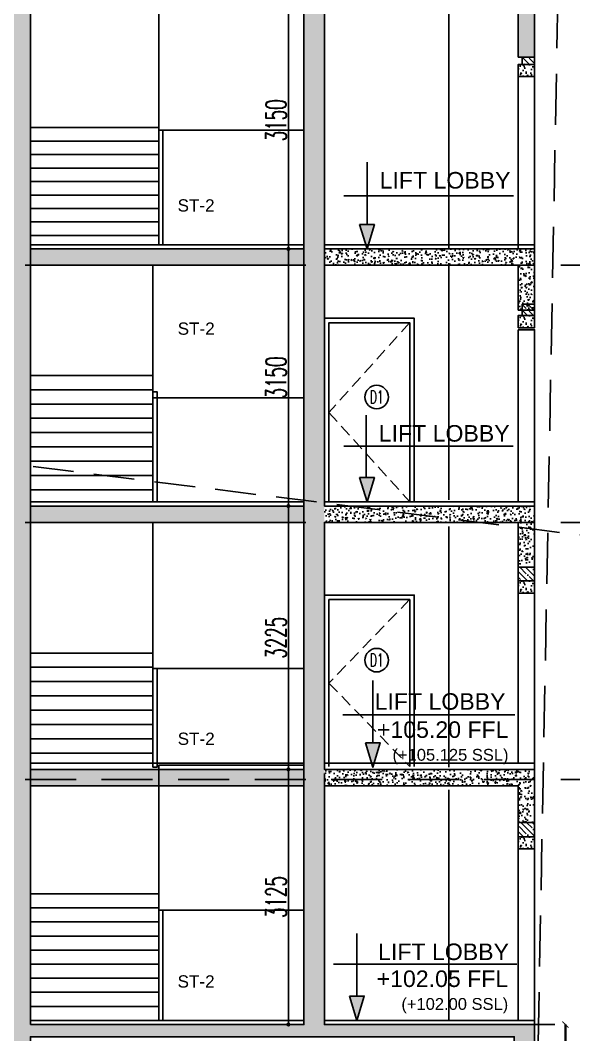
# Model space of a CAD drawing. Header units: millimetres. Extents: x -414464 to 1686, y -90036 to 108605.
# Drawn here: x -374309 to -367530, y -1060 to 11365 of the extents above; entities that cross this region are included whole.
import ezdxf
from ezdxf.enums import TextEntityAlignment as Align

# ---------------------------------------------------------------- set-up
doc = ezdxf.new("R2010")
doc.units = ezdxf.units.MM
doc.header["$LTSCALE"] = 1000
doc.header["$MEASUREMENT"] = 0
for name, pattern in [('AUDIT_D_120904163729-0', [0]), ('DASHED', [0.75, 0.5, -0.25]), ('HIDDEN', [0.375, 0.25, -0.125]), ('HIDDEN2', [0.1875, 0.125, -0.0625]), ('T8_PROFILE SECTIONS$0$HIDDEN', [0.375, 0.25, -0.125])]:
    doc.linetypes.add(name, pattern=pattern)
doc.layers.get('0').update_dxf_attribs({"linetype": 'AUDIT_D_120904163729-0'})
for name, color, linetype in [('a-door', 1, 'Continuous'), ('a-ele 1', 252, 'Continuous'), ('a-floor finish', 26, 'Continuous'), ('a-hat rcc', 252, 'Continuous'), ('a-hat wall-100', 252, 'Continuous'), ('a-pl ele', 225, 'Continuous'), ('a-rcc', 3, 'Continuous'), ('A-RSP DOOR NO', 4, 'Continuous'), ('a-wall-100', 6, 'Continuous'), ('LEVEL', 7, 'Continuous'), ('PRESTXT', 7, 'Continuous'), ('STAIRS', 1, 'Continuous')]:
    doc.layers.add(name, color=color, linetype=linetype)
doc.layers.add('T8_PROFILE SECTIONS$0$A-DIMENSION', color=2, linetype='Continuous', lineweight=35)
doc.styles.add('arial', font='sanss___.ttf')
doc.styles.add('DIM150', font='SIMPLEX.shx', dxfattribs={"width": 0.6})
doc.styles.add('T8_PROFILE SECTIONS$0$Romans 1', font='romans.shx', dxfattribs={"height": 200})
doc.dimstyles.new('dim150', dxfattribs={"dimtxt": 250, "dimasz": 50, "dimexe": 15, "dimexo": 15, "dimgap": 25, "dimtad": 1, "dimdec": 0, "dimzin": 9, "dimdsep": 32, "dimtxsty": 'DIM150', "dimblk1": 'DOT', "dimblk2": 'DOT', "dimsah": 1, "dimcen": 2.5, "dimclrd": 1, "dimclre": 8, "dimclrt": 2, "dimadec": 0, "dimazin": 0, "dimtfac": 1, "dimtdec": 0, "dimtmove": 2, "dimatfit": 3, "dimldrblk": 'DOT', "dimfxl": 1, "dimarcsym": 0})
doc.dimstyles.new('T8_PROFILE SECTIONS$0$ALPINE S', dxfattribs={"dimscale": 0, "dimtxt": 200, "dimasz": 75, "dimexe": 0, "dimexo": 0, "dimgap": 75, "dimtad": 1, "dimdec": 0, "dimzin": 0, "dimdsep": 46, "dimtxsty": 'T8_PROFILE SECTIONS$0$Romans 1', "dimblk": 'T8_PROFILE SECTIONS$0$_ArchTick', "dimcen": 0.09, "dimclrd": 256, "dimclre": 256, "dimclrt": 7, "dimadec": 0, "dimazin": 0, "dimtfac": 1, "dimtdec": 0, "dimtofl": 0, "dimtmove": 1, "dimatfit": 0, "dimldrblk": 'T8_PROFILE SECTIONS$0$_Open90', "dimfxl": 1, "dimtolj": 1, "dimtzin": 0, "dimarcsym": 0})

# ---------------------------------------------------------------- blocks, each defined once
blk = doc.blocks.new('Door-Tag')
at = {"layer": 'A-RSP DOOR NO'}
blk.add_circle((0, 0.001), 0.16, dxfattribs=at)
at = {"layer": 'A-RSP DOOR NO', "style": 'DIM150', "width": 0.6}
blk.add_attdef('DOOR-NO', text='', height=0.16, dxfattribs=at).set_placement((258.618, 64.001), align=Align.MIDDLE_CENTER)
blk = doc.blocks.new('T8_PROFILE SECTIONS$0$_ArchTick')
at = {"color": 0, "linetype": 'ByBlock', "const_width": 0.15}
blk.add_lwpolyline([(-0.5, -0.5), (0.5, 0.5)], dxfattribs=at)
blk = doc.blocks.new('*D287')
at = {"layer": 'T8_PROFILE SECTIONS$0$A-DIMENSION', "linetype": 'T8_PROFILE SECTIONS$0$HIDDEN', "lineweight": -2, "transparency": 16777216}
for p, q in [((-368009, -935), (-367631, -935)), ((-368009, -3435), (-367631, -3435))]:
    blk.add_line(p, q, dxfattribs=at)
at = {"layer": 'T8_PROFILE SECTIONS$0$A-DIMENSION', "linetype": 'T8_PROFILE SECTIONS$0$HIDDEN', "transparency": 16777216}
blk.add_line((-367631, -3435), (-367631, -935), dxfattribs=at)
at = {"layer": 'T8_PROFILE SECTIONS$0$A-DIMENSION', "linetype": 'ByBlock', "transparency": 16777216, "xscale": 75, "yscale": 75, "zscale": 75}
for p, rotation in [((-367631, -935), 90), ((-367631, -3435), 270)]:
    blk.add_blockref('T8_PROFILE SECTIONS$0$_ArchTick', p, dxfattribs=dict(at, rotation=rotation))
at = {"layer": 'T8_PROFILE SECTIONS$0$A-DIMENSION', "color": 7, "linetype": 'ByBlock', "transparency": 16777216, "insert": (-367806, -2185), "char_height": 200, "attachment_point": 5, "rotation": 90, "style": 'T8_PROFILE SECTIONS$0$Romans 1'}
blk.add_mtext('\\A1;2500', dxfattribs=at)
blk = doc.blocks.new('T8_PROFILE SECTIONS$0$_Open90')
at = {"color": 0, "linetype": 'ByBlock', "lineweight": -2}
for p, q in [((0, 0), (-1, 0)), ((-0.5, 0.5), (0, 0)), ((0, 0), (-0.5, -0.5))]:
    blk.add_line(p, q, dxfattribs=at)
blk = doc.blocks.new('T8 levels')
at = {"layer": 'LEVEL', "color": 8, "linetype": 'HIDDEN2', "ltscale": 5}
for p, q in [((0, -99202.8), (-83963.5, -99202.8)), ((0, -102352.8), (-83963.5, -102352.8)), ((0, -105502.8), (-83963.5, -105502.8))]:
    blk.add_line(p, q, dxfattribs=at)
blk = doc.blocks.new('_DOT')
at = {"color": 0, "linetype": 'ByBlock'}
blk.add_line((-0.5, 0), (-1, 0), dxfattribs=at)
at = {"color": 0, "linetype": 'ByBlock', "const_width": 0.5}
blk.add_lwpolyline([(-0.25, 0, 1), (0.25, 0, 1)], format="xyb", close=True, dxfattribs=at)
blk = doc.blocks.new('*D300')
at = {"layer": 'a-rcc', "color": 8, "linetype": 'ByBlock', "lineweight": -2, "transparency": 16777216}
for p, q in [((-370849, 2190), (-371040, 2190)), ((-370849, -935), (-371040, -935))]:
    blk.add_line(p, q, dxfattribs=at)
at = {"layer": 'a-rcc', "color": 1, "linetype": 'ByBlock', "lineweight": -2, "transparency": 16777216}
blk.add_line((-371025, -885), (-371025, 2140), dxfattribs=at)
at = {"layer": 'a-rcc', "color": 1, "linetype": 'ByBlock', "lineweight": -2, "transparency": 16777216, "xscale": 50, "yscale": 50, "zscale": 50}
for p, rotation in [((-371025, 2190), 90), ((-371025, -935), 270)]:
    blk.add_blockref('_DOT', p, dxfattribs=dict(at, rotation=rotation))
at = {"layer": 'a-rcc', "color": 2, "linetype": 'ByBlock', "transparency": 16777216, "insert": (-371175, 627), "char_height": 250, "attachment_point": 5, "rotation": 90, "style": 'DIM150'}
blk.add_mtext('3125', dxfattribs=at)
blk = doc.blocks.new('*D301')
at = {"layer": 'a-rcc', "color": 8, "linetype": 'ByBlock', "lineweight": -2, "transparency": 16777216}
for p, q in [((-370849, 5415), (-371040, 5415)), ((-370849, 2190), (-371040, 2190))]:
    blk.add_line(p, q, dxfattribs=at)
at = {"layer": 'a-rcc', "color": 1, "linetype": 'ByBlock', "lineweight": -2, "transparency": 16777216}
blk.add_line((-371025, 2240), (-371025, 5365), dxfattribs=at)
at = {"layer": 'a-rcc', "color": 1, "linetype": 'ByBlock', "lineweight": -2, "transparency": 16777216, "xscale": 50, "yscale": 50, "zscale": 50}
for p, rotation in [((-371025, 5415), 90), ((-371025, 2190), 270)]:
    blk.add_blockref('_DOT', p, dxfattribs=dict(at, rotation=rotation))
at = {"layer": 'a-rcc', "color": 2, "linetype": 'ByBlock', "transparency": 16777216, "insert": (-371175, 3802), "char_height": 250, "attachment_point": 5, "rotation": 90, "style": 'DIM150'}
blk.add_mtext('3225', dxfattribs=at)
blk = doc.blocks.new('*D302')
at = {"layer": 'a-rcc', "color": 8, "linetype": 'ByBlock', "lineweight": -2, "transparency": 16777216}
for p, q in [((-370849, 8565), (-371040, 8565)), ((-370849, 5415), (-371040, 5415))]:
    blk.add_line(p, q, dxfattribs=at)
at = {"layer": 'a-rcc', "color": 1, "linetype": 'ByBlock', "lineweight": -2, "transparency": 16777216}
blk.add_line((-371025, 5465), (-371025, 8515), dxfattribs=at)
at = {"layer": 'a-rcc', "color": 1, "linetype": 'ByBlock', "lineweight": -2, "transparency": 16777216, "xscale": 50, "yscale": 50, "zscale": 50}
for p, rotation in [((-371025, 8565), 90), ((-371025, 5415), 270)]:
    blk.add_blockref('_DOT', p, dxfattribs=dict(at, rotation=rotation))
at = {"layer": 'a-rcc', "color": 2, "linetype": 'ByBlock', "transparency": 16777216, "insert": (-371175, 6990), "char_height": 250, "attachment_point": 5, "rotation": 90, "style": 'DIM150'}
blk.add_mtext('3150', dxfattribs=at)
blk = doc.blocks.new('*D303')
at = {"layer": 'a-rcc', "color": 8, "linetype": 'ByBlock', "lineweight": -2, "transparency": 16777216}
for p, q in [((-370849, 11715), (-371040, 11715)), ((-370849, 8565), (-371040, 8565))]:
    blk.add_line(p, q, dxfattribs=at)
at = {"layer": 'a-rcc', "color": 1, "linetype": 'ByBlock', "lineweight": -2, "transparency": 16777216}
blk.add_line((-371025, 8615), (-371025, 11665), dxfattribs=at)
at = {"layer": 'a-rcc', "color": 1, "linetype": 'ByBlock', "lineweight": -2, "transparency": 16777216, "xscale": 50, "yscale": 50, "zscale": 50}
for p, rotation in [((-371025, 11715), 90), ((-371025, 8565), 270)]:
    blk.add_blockref('_DOT', p, dxfattribs=dict(at, rotation=rotation))
at = {"layer": 'a-rcc', "color": 2, "linetype": 'ByBlock', "transparency": 16777216, "insert": (-371175, 10140), "char_height": 250, "attachment_point": 5, "rotation": 90, "style": 'DIM150'}
blk.add_mtext('3150', dxfattribs=at)

msp = doc.modelspace()

# ---------------------------------------------------------------- hatches: boundary and pattern name
at = {"layer": 'a-hat rcc'}
h = msp.add_hatch(dxfattribs=at)
h.set_pattern_fill('AR-CONC', color=256, scale=20, style=0)
h.set_pattern_definition([(50, (-262017.51, 0), (143.45204, -12.55043), [15, -165]), (355, (-262017.51, 0), (-27.75027, 150.43843), [12, -132]), (100.45144, (-262005.56, -1.05), (115.70177, 137.888), [12.74804, -140.22842]), (46.1842, (-262017.51, 40), (213.44827, -33.10386), [22.5, -247.5]), (96.63564, (-261999.73, 37.24), (186.9324, 194.82372), [19.12207, -210.34275]), (351.18416, (-262017.51, 40), (186.9324, 194.82372), [18, -198]), (21, (-261997.51, 30), (119.38141, -80.52378), [15, -165]), (326, (-261997.51, 30), (48.66307, 145.03001), [12, -132]), (71.45144, (-261987.56, 23.29), (168.04448, 64.50623), [12.74804, -140.22842]), (37.5, (-262017.513, 0), (2.431971, 66.57877), [0, -130.4, 0, -134, 0, -132.5]), (7.5, (-262017.51, 0), (52.613907, 78.882342), [0, -76.4, 0, -127.4, 0, -50.5]), (327.5, (-262062.113, 0), (106.764487, -4.510974), [0, -50, 0, -156, 0, -207]), (317.5, (-262082.11, 0), (116.637234, 20.020996), [0, -65, 0, -103.6, 0, -147])])
h.paths.add_polyline_path([(-374433.8, 5290), (-374433.7, 5290), (-374433.7, 2190), (-387022.3, 2190), (-387022.3, 1990), (-382282.1, 1990), (-382282.1, 1540), (-382052.1, 1540), (-382052.1, 1990), (-377872.4, 1990), (-377872.4, 1540), (-377642.4, 1540), (-377642.4, 1990), (-374433.7, 1990), (-374433.7, -1085), (-382588.4, -1085), (-382818.4, -1085), (-386622.4, -1085), (-386622.4, -1235), (-382818.4, -1235), (-382588.4, -1235), (-374183.7, -1235), (-374183.7, -1085), (-368258.4, -1085), (-368258.4, -3085), (-368008.4, -3085), (-368009.3, -935), (-370582.9, -935), (-370582.9, 2140), (-370582.9, 8315), (-370582.9, 8365), (-370582.9, 11515), (-368208.4, 11515), (-368208.4, 10915), (-368009.3, 10915), (-368009.3, 11715), (-370833.7, 11715), (-370833.7, 11615), (-370833.7, 8515), (-370833.7, 8315), (-370833.7, 5365), (-370833.7, 5165), (-370833.7, 2215), (-370833.7, 2140), (-370833.7, 1940), (-370833.7, -935), (-374183.7, -935), (-374183.7, 2065), (-374183.9, 5515), (-374183.9, 11515), (-374433.7, 11515), (-374433.7, 11315)])
h.paths.add_polyline_path([(-387022.4, 2140), (-387222.4, 2140), (-387222.4, -1085), (-387022.4, -1085), (-387022.4, -1085)])
h = msp.add_hatch(dxfattribs=at)
h.set_pattern_fill('AR-CONC', color=256, scale=20, style=0)
h.set_pattern_definition([(50, (-445636.89, -161181.87), (143.45204, -12.55043), [15, -165]), (355, (-445636.89, -161181.87), (-27.75027, 150.43843), [12, -132]), (100.451444, (-445624.94, -161182.91), (115.70177, 137.888), [12.74804, -140.22842]), (46.1842, (-445636.9, -161141.87), (213.44827, -33.10386), [22.5, -247.5]), (96.63564, (-445619.1, -161144.63), (186.9324, 194.82372), [19.12207, -210.34275]), (351.18416, (-445636.9, -161141.87), (186.9324, 194.82372), [18, -198]), (21, (-445616.89, -161151.87), (119.38141, -80.52378), [15, -165]), (326, (-445616.89, -161151.87), (48.66307, 145.03001), [12, -132]), (71.451445, (-445606.94, -161158.58), (168.04448, 64.50623), [12.74804, -140.22842]), (37.5, (-445636.893, -161181.87), (2.431971, 66.578771), [0, -130.4, 0, -134, 0, -132.5]), (7.5, (-445636.89, -161181.87), (52.613907, 78.882342), [0, -76.4, 0, -127.4, 0, -50.5]), (327.5, (-445681.49, -161181.87), (106.764487, -4.510974), [0, -50, 0, -156, 0, -207]), (317.5, (-445701.49, -161181.87), (116.637234, 20.020996), [0, -65, 0, -103.6, 0, -147])])
h.paths.add_polyline_path([(-368208.4, 10675), (-368208.4, 10825), (-368009.3, 10825), (-368009.3, 10675)])
h = msp.add_hatch(dxfattribs=at)
h.set_pattern_fill('AR-CONC', color=256, scale=20, style=0)
h.set_pattern_definition([(50, (4859892.57, -1784632.47), (143.4520365, -12.550427), [15, -165]), (355, (4859892.57, -1784632.47), (-27.7502667, 150.4384267), [12, -132]), (100.4514445, (4859904.52, -1784633.52), (115.7017693, 137.8879982), [12.7480384, -140.2284224]), (46.1842, (4859892.57, -1784592.47), (213.448266, -33.103856), [22.5, -247.5]), (96.6356355, (4859910.36, -1784595.23), (186.932389, 194.82372), [19.122068, -210.342752]), (351.184164, (4859892.57, -1784592.47), (186.932389, 194.82372), [18, -198]), (21, (4859912.57, -1784602.47), (119.3814104, -80.5237781), [15, -165]), (326, (4859912.57, -1784602.47), (48.6630664, 145.030009), [12, -132]), (71.4514447, (4859922.52, -1784609.18), (168.0444753, 64.5062306), [12.748038, -140.2284224]), (37.5, (4859892.57, -1784632.475), (2.43197106, 66.57877077), [0, -130.4, 0, -134, 0, -132.5]), (7.5, (4859892.57, -1784632.475), (52.6139075, 78.8823424), [0, -76.4, 0, -127.4, 0, -50.5]), (327.5, (4859847.97, -1784632.475), (106.76448723, -4.51097435), [0, -50, 0, -156, 0, -207]), (317.5, (4859827.97, -1784632.47), (116.6372339, 20.0209965), [0, -65, 0, -103.6, 0, -147])])
edge = h.paths.add_edge_path()
edge.add_line((-370833.7, 8583.4), (-370833.7, 8365))
edge.add_line((-370833.7, 8365), (-374183.9, 8365))
edge.add_line((-374183.9, 8365), (-374183.9, 8565))
edge.add_line((-374183.9, 8565), (-370931.4, 8565))
h = msp.add_hatch(dxfattribs=at)
h.set_pattern_fill('AR-CONC', color=256, scale=20, style=0)
h.set_pattern_definition([(50, (4860038.31, -1774750.87), (143.4520365, -12.550427), [15, -165]), (355, (4860038.31, -1774750.87), (-27.7502667, 150.4384267), [12, -132]), (100.4514445, (4860050.27, -1774751.91), (115.7017693, 137.8879982), [12.7480384, -140.2284224]), (46.1842, (4860038.31, -1774710.87), (213.448266, -33.103856), [22.5, -247.5]), (96.6356355, (4860056.1, -1774713.63), (186.932389, 194.82372), [19.122068, -210.342752]), (351.184164, (4860038.31, -1774710.87), (186.932389, 194.82372), [18, -198]), (21, (4860058.31, -1774720.87), (119.3814104, -80.5237781), [15, -165]), (326, (4860058.31, -1774720.87), (48.6630664, 145.030009), [12, -132]), (71.4514447, (4860068.26, -1774727.58), (168.0444753, 64.5062306), [12.748038, -140.2284224]), (37.5, (4860038.314, -1774750.867), (2.43197106, 66.57877077), [0, -130.4, 0, -134, 0, -132.5]), (7.5, (4860038.314, -1774750.87), (52.6139075, 78.8823424), [0, -76.4, 0, -127.4, 0, -50.5]), (327.5, (4859993.714, -1774750.87), (106.76448723, -4.51097435), [0, -50, 0, -156, 0, -207]), (317.5, (4859973.71, -1774750.87), (116.6372339, 20.0209965), [0, -65, 0, -103.6, 0, -147])])
edge = h.paths.add_edge_path()
edge.add_line((-368208.4, 8365), (-370582.9, 8365))
edge.add_line((-370582.9, 8365), (-370582.9, 8565))
edge.add_line((-370582.9, 8565), (-368208.4, 8565))
edge.add_line((-368208.4, 8565), (-368009.3, 8565))
edge.add_line((-368009.3, 8565), (-368009.3, 7815))
edge.add_line((-368009.3, 7815), (-368208.4, 7815))
edge.add_line((-368208.4, 7815), (-368208.4, 8565))
h = msp.add_hatch(dxfattribs=at)
h.set_pattern_fill('AR-CONC', color=256, scale=20, style=0)
h.set_pattern_definition([(50, (-445636.89, -164256.87), (143.45204, -12.55043), [15, -165]), (355, (-445636.89, -164256.87), (-27.75027, 150.43843), [12, -132]), (100.451444, (-445624.94, -164257.91), (115.70177, 137.888), [12.74804, -140.22842]), (46.1842, (-445636.9, -164216.87), (213.44827, -33.10386), [22.5, -247.5]), (96.63564, (-445619.1, -164219.63), (186.9324, 194.82372), [19.12207, -210.34275]), (351.18416, (-445636.9, -164216.87), (186.9324, 194.82372), [18, -198]), (21, (-445616.89, -164226.87), (119.38141, -80.52378), [15, -165]), (326, (-445616.89, -164226.87), (48.66307, 145.03001), [12, -132]), (71.451445, (-445606.94, -164233.58), (168.04448, 64.50623), [12.74804, -140.22842]), (37.5, (-445636.893, -164256.87), (2.431971, 66.578771), [0, -130.4, 0, -134, 0, -132.5]), (7.5, (-445636.89, -164256.87), (52.613907, 78.882342), [0, -76.4, 0, -127.4, 0, -50.5]), (327.5, (-445681.49, -164256.87), (106.764487, -4.510974), [0, -50, 0, -156, 0, -207]), (317.5, (-445701.49, -164256.87), (116.637234, 20.020996), [0, -65, 0, -103.6, 0, -147])])
h.paths.add_polyline_path([(-368208.4, 7600), (-368208.4, 7750), (-368009.3, 7750), (-368009.3, 7600)])
h = msp.add_hatch(dxfattribs=at)
h.set_pattern_fill('AR-CONC', color=256, scale=20, style=0)
h.set_pattern_definition([(50, (4859880.86, -1787800.87), (143.4520365, -12.550427), [15, -165]), (355, (4859880.86, -1787800.87), (-27.7502667, 150.4384267), [12, -132]), (100.4514445, (4859892.82, -1787801.91), (115.7017693, 137.8879982), [12.7480384, -140.2284224]), (46.1842, (4859880.86, -1787760.87), (213.448266, -33.103856), [22.5, -247.5]), (96.6356355, (4859898.65, -1787763.63), (186.932389, 194.82372), [19.122068, -210.342752]), (351.184164, (4859880.86, -1787760.87), (186.932389, 194.82372), [18, -198]), (21, (4859900.86, -1787770.87), (119.3814104, -80.5237781), [15, -165]), (326, (4859900.86, -1787770.87), (48.6630664, 145.030009), [12, -132]), (71.4514447, (4859910.81, -1787777.58), (168.0444753, 64.5062306), [12.748038, -140.2284224]), (37.5, (4859880.86, -1787800.87), (2.43197106, 66.57877077), [0, -130.4, 0, -134, 0, -132.5]), (7.5, (4859880.86, -1787800.87), (52.6139075, 78.8823424), [0, -76.4, 0, -127.4, 0, -50.5]), (327.5, (4859836.26, -1787800.87), (106.76448723, -4.51097435), [0, -50, 0, -156, 0, -207]), (317.5, (4859816.26, -1787800.87), (116.6372339, 20.0209965), [0, -65, 0, -103.6, 0, -147])])
h.paths.add_polyline_path([(-374183.9, 5215), (-374183.9, 5415), (-370833.7, 5415), (-370833.7, 5215)])
h = msp.add_hatch(dxfattribs=at)
h.set_pattern_fill('AR-CONC', color=256, scale=20, style=0)
h.set_pattern_definition([(50, (4860038.31, -1774950.87), (143.4520365, -12.550427), [15, -165]), (355, (4860038.31, -1774950.87), (-27.7502667, 150.4384267), [12, -132]), (100.4514445, (4860050.27, -1774951.91), (115.7017693, 137.8879982), [12.7480384, -140.2284224]), (46.1842, (4860038.31, -1774910.87), (213.448266, -33.103856), [22.5, -247.5]), (96.6356355, (4860056.1, -1774913.63), (186.932389, 194.82372), [19.122068, -210.342752]), (351.184164, (4860038.31, -1774910.87), (186.932389, 194.82372), [18, -198]), (21, (4860058.31, -1774920.87), (119.3814104, -80.5237781), [15, -165]), (326, (4860058.31, -1774920.87), (48.6630664, 145.030009), [12, -132]), (71.4514447, (4860068.26, -1774927.58), (168.0444753, 64.5062306), [12.748038, -140.2284224]), (37.5, (4860038.314, -1774950.867), (2.43197106, 66.57877077), [0, -130.4, 0, -134, 0, -132.5]), (7.5, (4860038.314, -1774950.87), (52.6139075, 78.8823424), [0, -76.4, 0, -127.4, 0, -50.5]), (327.5, (4859993.714, -1774950.87), (106.76448723, -4.51097435), [0, -50, 0, -156, 0, -207]), (317.5, (4859973.71, -1774950.87), (116.6372339, 20.0209965), [0, -65, 0, -103.6, 0, -147])])
edge = h.paths.add_edge_path()
edge.add_line((-368208.4, 5215), (-370582.9, 5215))
edge.add_line((-370582.9, 5215), (-370582.9, 5415))
edge.add_line((-370582.9, 5415), (-368208.4, 5415))
edge.add_line((-368208.4, 5415), (-368009.3, 5415))
edge.add_line((-368009.3, 5415), (-368009.3, 4690))
edge.add_line((-368009.3, 4690), (-368208.4, 4690))
edge.add_line((-368208.4, 4690), (-368208.4, 5365))
h = msp.add_hatch(dxfattribs=at)
h.set_pattern_fill('AR-CONC', color=256, scale=20, style=0)
h.set_pattern_definition([(50, (-445636.89, -167506.87), (143.45204, -12.55043), [15, -165]), (355, (-445636.9, -167506.87), (-27.75027, 150.43843), [12, -132]), (100.451444, (-445624.94, -167507.91), (115.70177, 137.888), [12.74804, -140.22842]), (46.1842, (-445636.9, -167466.87), (213.44827, -33.10386), [22.5, -247.5]), (96.63564, (-445619.1, -167469.63), (186.9324, 194.82372), [19.12207, -210.34275]), (351.18416, (-445636.9, -167466.87), (186.9324, 194.82372), [18, -198]), (21, (-445616.89, -167476.87), (119.38141, -80.52378), [15, -165]), (326, (-445616.9, -167476.87), (48.66307, 145.03001), [12, -132]), (71.451445, (-445606.94, -167483.58), (168.04448, 64.50623), [12.74804, -140.22842]), (37.5, (-445636.893, -167506.87), (2.431971, 66.578771), [0, -130.4, 0, -134, 0, -132.5]), (7.5, (-445636.89, -167506.87), (52.613907, 78.882342), [0, -76.4, 0, -127.4, 0, -50.5]), (327.5, (-445681.49, -167506.87), (106.764487, -4.510974), [0, -50, 0, -156, 0, -207]), (317.5, (-445701.49, -167506.87), (116.637234, 20.020996), [0, -65, 0, -103.6, 0, -147])])
h.paths.add_polyline_path([(-368208.4, 4350), (-368208.4, 4500), (-368009.3, 4500), (-368009.3, 4350)])
h = msp.add_hatch(dxfattribs=at)
h.set_pattern_fill('AR-CONC', color=256, scale=20, style=0)
h.set_pattern_definition([(50, (4859880.86, -1790950.87), (143.4520365, -12.550427), [15, -165]), (355, (4859880.86, -1790950.87), (-27.7502667, 150.4384267), [12, -132]), (100.4514445, (4859892.82, -1790951.91), (115.7017693, 137.8879982), [12.7480384, -140.2284224]), (46.1842, (4859880.86, -1790910.87), (213.448266, -33.103856), [22.5, -247.5]), (96.6356355, (4859898.65, -1790913.63), (186.932389, 194.82372), [19.122068, -210.342752]), (351.184164, (4859880.86, -1790910.87), (186.932389, 194.82372), [18, -198]), (21, (4859900.86, -1790920.87), (119.3814104, -80.5237781), [15, -165]), (326, (4859900.86, -1790920.87), (48.6630664, 145.030009), [12, -132]), (71.4514447, (4859910.81, -1790927.58), (168.0444753, 64.5062306), [12.748038, -140.2284224]), (37.5, (4859880.86, -1790950.87), (2.43197106, 66.57877077), [0, -130.4, 0, -134, 0, -132.5]), (7.5, (4859880.86, -1790950.87), (52.6139075, 78.8823424), [0, -76.4, 0, -127.4, 0, -50.5]), (327.5, (4859836.26, -1790950.87), (106.76448723, -4.51097435), [0, -50, 0, -156, 0, -207]), (317.5, (4859816.26, -1790950.87), (116.6372339, 20.0209965), [0, -65, 0, -103.6, 0, -147])])
h.paths.add_polyline_path([(-374183.7, 1990), (-374183.7, 2190), (-370833.7, 2190), (-370833.7, 1990)])
h = msp.add_hatch(dxfattribs=at)
h.set_pattern_fill('AR-CONC', color=256, scale=20, style=0)
h.set_pattern_definition([(50, (4860038.31, -1775225.87), (143.4520365, -12.550427), [15, -165]), (355, (4860038.31, -1775225.87), (-27.7502667, 150.4384267), [12, -132]), (100.4514445, (4860050.27, -1775226.91), (115.7017693, 137.8879982), [12.7480384, -140.2284224]), (46.1842, (4860038.31, -1775185.87), (213.448266, -33.103856), [22.5, -247.5]), (96.6356355, (4860056.1, -1775188.63), (186.932389, 194.82372), [19.122068, -210.342752]), (351.184164, (4860038.31, -1775185.87), (186.932389, 194.82372), [18, -198]), (21, (4860058.31, -1775195.87), (119.3814104, -80.5237781), [15, -165]), (326, (4860058.31, -1775195.87), (48.6630664, 145.030009), [12, -132]), (71.4514447, (4860068.26, -1775202.58), (168.0444753, 64.5062306), [12.748038, -140.2284224]), (37.5, (4860038.314, -1775225.87), (2.43197106, 66.57877077), [0, -130.4, 0, -134, 0, -132.5]), (7.5, (4860038.314, -1775225.87), (52.6139075, 78.8823424), [0, -76.4, 0, -127.4, 0, -50.5]), (327.5, (4859993.714, -1775225.87), (106.76448723, -4.51097435), [0, -50, 0, -156, 0, -207]), (317.5, (4859973.71, -1775225.87), (116.6372339, 20.0209965), [0, -65, 0, -103.6, 0, -147])])
h.paths.add_polyline_path([(-368208.4, 2190), (-368009.3, 2165), (-368009.3, 1540), (-368208.4, 1540), (-368208.4, 1990), (-370582.9, 1990), (-370582.9, 2190)])
h = msp.add_hatch(dxfattribs=at)
h.set_pattern_fill('AR-CONC', color=256, scale=20, style=0)
h.set_pattern_definition([(50, (-445636.89, -170641.94), (143.45204, -12.55043), [15, -165]), (355, (-445636.89, -170641.94), (-27.75027, 150.43843), [12, -132]), (100.451444, (-445624.94, -170642.99), (115.70177, 137.888), [12.74804, -140.22842]), (46.1842, (-445636.9, -170601.94), (213.44827, -33.10386), [22.5, -247.5]), (96.63564, (-445619.1, -170604.7), (186.9324, 194.82372), [19.12207, -210.34275]), (351.18416, (-445636.9, -170601.94), (186.9324, 194.82372), [18, -198]), (21, (-445616.89, -170611.94), (119.38141, -80.52378), [15, -165]), (326, (-445616.89, -170611.94), (48.66307, 145.03001), [12, -132]), (71.451445, (-445606.94, -170618.65), (168.04448, 64.50623), [12.74804, -140.22842]), (37.5, (-445636.893, -170641.94), (2.431971, 66.578771), [0, -130.4, 0, -134, 0, -132.5]), (7.5, (-445636.89, -170641.94), (52.613907, 78.882342), [0, -76.4, 0, -127.4, 0, -50.5]), (327.5, (-445681.49, -170641.94), (106.764487, -4.510974), [0, -50, 0, -156, 0, -207]), (317.5, (-445701.49, -170641.94), (116.637234, 20.020996), [0, -65, 0, -103.6, 0, -147])])
h.paths.add_polyline_path([(-368208.4, 1214.9), (-368208.4, 1364.9), (-368009.3, 1364.9), (-368009.3, 1214.9)])
at = {"layer": 'a-hat wall-100'}
h = msp.add_hatch(dxfattribs=at)
h.set_pattern_fill('ANSI35', color=256, scale=400, angle=90, style=0)
h.set_pattern_definition([(135, (4859989.16, -1778290.87), (-70.7106781, -70.7106781), []), (135, (4859989.16, -1778220.16), (-70.7106781, -70.7106781), [125, -25, 0, -25])])
h.paths.add_polyline_path([(-368009.3, 10825), (-368159.3, 10825), (-368159.3, 10915), (-368009.3, 10915)])
h = msp.add_hatch(dxfattribs=at)
h.set_pattern_fill('ANSI35', color=256, scale=400, angle=90, style=0)
h.set_pattern_definition([(135, (4859989.16, -1781390.87), (-70.7106781, -70.7106781), []), (135, (4859989.16, -1781320.16), (-70.7106781, -70.7106781), [125, -25, 0, -25])])
h.paths.add_polyline_path([(-368009.3, 7750), (-368159.3, 7750), (-368159.3, 7890), (-368009.3, 7890)])
h = msp.add_hatch(dxfattribs=at)
h.set_pattern_fill('ANSI35', color=256, scale=400, angle=90, style=0)
h.set_pattern_definition([(135, (4859989.16, -1784640.87), (-70.7106781, -70.7106781), []), (135, (4859989.16, -1784570.16), (-70.7106781, -70.7106781), [125, -25, 0, -25])])
h.paths.add_polyline_path([(-368009.3, 4500), (-368208.4, 4500), (-368208.4, 4665), (-368009.3, 4665)])
h = msp.add_hatch(dxfattribs=at)
h.set_pattern_fill('ANSI35', color=256, scale=400, angle=90, style=0)
h.set_pattern_definition([(135, (4859989.16, -1787825.94), (-70.7106781, -70.7106781), []), (135, (4859989.16, -1787755.23), (-70.7106781, -70.7106781), [125, -25, 0, -25])])
h.paths.add_polyline_path([(-368009.3, 1364.9), (-368208.4, 1364.9), (-368208.4, 1540), (-368009.3, 1540)])
at = {"layer": 'LEVEL'}
for points in [[(-369970, 8863.4), (-370152.2, 8863.4), (-370061.1, 8565)], [(-369970, 5763.4), (-370152.2, 5763.4), (-370061.1, 5465)], [(-369898.7, 2513.4), (-370080.8, 2513.4), (-369989.8, 2215)], [(-370096, -586.6), (-370278.1, -586.6), (-370187, -885)]]:
    msp.add_hatch(color=2, dxfattribs=at).paths.add_polyline_path(points)

# ---------------------------------------------------------------- linework, layer by layer
at = {"color": 1, "linetype": 'DASHED'}
msp.add_lwpolyline([(-401816.3, 9515), (-384233.3, 6365), (-377873.2, 6365), (-355085.2, 3515), (-348785.5, 3515), (-325772.7, 365), (-322423.6, 365)], dxfattribs=at)
at = {"layer": 'a-door', "color": 8, "ltscale": 3}
for points, elevation in [([(-368208.4, 10675), (-368009.3, 10675), (-368009.3, 8565), (-368208.4, 8565)], -0.6), ([(-368208.4, 7575), (-368009.3, 7575), (-368009.3, 5465), (-368208.4, 5465)], -3.3), ([(-368208.4, 4350), (-368009.3, 4350), (-368009.3, 2265), (-368208.4, 2265)], -15.9), ([(-368208.4, 1214.9), (-368009.3, 1214.9), (-368009.3, -885), (-368208.4, -885)], -0.6)]:
    msp.add_lwpolyline(points, close=True, dxfattribs=dict(at, elevation=elevation))
at = {"layer": 'a-ele 1', "color": 8, "linetype": 'HIDDEN', "ltscale": 0.6}
for points, elevation in [([(-369540.2, 7660), (-370527.9, 6562.5), (-369537.5, 5465)], -3.3), ([(-369540.2, 4270), (-370527.9, 3247.5), (-369537.5, 2225)], -18.1)]:
    msp.add_lwpolyline(points, dxfattribs=dict(at, elevation=elevation))
at = {"layer": 'a-floor finish', "ltscale": 3}
for points, elevation in [([(-374183.7, 8565), (-374183.7, 8615), (-370833.7, 8615), (-370833.7, 8565)], -1.2), ([(-374183.7, 8565), (-374183.7, 8615), (-370833.7, 8615), (-370833.7, 8565)], -1.2), ([(-368009.3, 8565), (-368009.3, 8615), (-370582.9, 8615), (-370582.9, 8565)], -1.4), ([(-370833.7, 5415), (-370833.7, 5465), (-374183.7, 5465), (-374183.7, 5415)], 1.2), ([(-370582.9, 5415), (-370582.9, 5465), (-368009.3, 5465), (-368009.3, 5415)], -3.3), ([(-374183.7, 2265), (-374183.7, 2190), (-370833.7, 2190), (-370833.7, 2265)], -0.5), ([(-368009.3, 2190), (-368009.3, 2265), (-370582.9, 2265), (-370582.9, 2190)], -15.9), ([(-374183.7, -935), (-374183.7, -885), (-370833.7, -885), (-370833.7, -935)], -0.8), ([(-368009.3, -935), (-368009.3, -885), (-370582.9, -885), (-370582.9, -935)], -1.4)]:
    msp.add_lwpolyline(points, close=True, dxfattribs=dict(at, elevation=elevation))
at = {"layer": 'a-pl ele'}
for points, elevation in [([(-370833.7, 10020), (-372612.5, 10020), (-372612.5, 11565), (-370833.7, 11565)], -1.3), ([(-370833.7, 6739.9), (-372683.7, 6739.9), (-372683.7, 8365), (-370833.7, 8365)], 1.2), ([(-370833.7, 3425.2), (-372683.7, 3425.2), (-372683.7, 5215), (-370833.7, 5215)], -1.8), ([(-370833.7, 465), (-372612.5, 465), (-372612.5, 2240), (-370833.7, 2240)], -2.6)]:
    msp.add_lwpolyline(points, close=True, dxfattribs=dict(at, elevation=elevation))
for points, elevation in [([(-369058.7, 8565), (-369058.7, 11515)], -4.2), ([(-369058.7, 5490), (-369058.7, 8390)], -4.2), ([(-369058.7, 2215), (-369058.7, 5165)], -18.7), ([(-369058.7, -885), (-369058.7, 1940)], -4.2)]:
    msp.add_lwpolyline(points, dxfattribs=dict(at, elevation=elevation))
at = {"layer": 'a-pl ele', "color": 8}
for points, elevation in [([(-370582.9, 5465), (-370582.9, 7715), (-369482.5, 7715), (-369482.5, 5465)], -3.3), ([(-370527.9, 5465), (-370527.9, 7660), (-369537.5, 7660), (-369537.5, 5465)], -3.3), ([(-370582.9, 2225), (-370582.9, 4325), (-369482.5, 4325), (-369482.5, 2225)], -18.1), ([(-370527.9, 2225), (-370527.9, 4270), (-369537.5, 4270), (-369537.5, 2225)], -18.1)]:
    msp.add_lwpolyline(points, dxfattribs=dict(at, elevation=elevation))
at = {"layer": 'a-rcc'}
for points, elevation in [([(-370833.7, 8515), (-370833.7, 11715)], -2.8), ([(-370582.9, 11715), (-368009.3, 11715), (-368009.3, 10915), (-368208.4, 10915), (-368208.4, 11515), (-370582.9, 11515), (-370582.9, 8365)], -3.3), ([(-374183.9, 5515), (-374183.9, 11515)], -0.6), ([(-370833.7, 5365), (-370833.7, 8515)], -2.8), ([(-370582.9, 8565), (-368208.4, 8565), (-368009.3, 8565), (-368009.3, 7815), (-368208.4, 7815), (-368208.4, 8365), (-370582.9, 8365), (-370582.9, 5415)], -3.3), ([(-370582.9, 8365), (-370582.9, 5415)], -3.3), ([(-374183.9, 2065), (-374183.9, 5515)], -0.6), ([(-370833.7, 2215), (-370833.7, 5365)], -2.8), ([(-370582.9, 5415), (-368208.4, 5415), (-368009.3, 5415), (-368009.3, 4665), (-368208.4, 4665), (-368208.4, 5215), (-370582.9, 5215), (-370582.9, 2265)], -3.3), ([(-370833.7, -935), (-370833.7, 2215)], -2.8), ([(-370582.9, 2190), (-368208.4, 2190), (-368009.3, 2190), (-368009.3, 1540), (-368208.4, 1540), (-368208.4, 1990), (-370582.9, 1990), (-370582.9, -885)], -3.2), ([(-370582.9, 2140), (-370582.9, -935)], -3.3), ([(-374183.7, -935), (-374183.7, 2065)], -0.6), ([(-386622.4, -1235), (-382818.4, -1235), (-382818.4, -1235), (-382588.4, -1235), (-382588.4, -1235), (-377113.8, -1235), (-377113.8, -1235), (-374183.7, -1235), (-374183.7, -1235), (-374183.7, -1085), (-368258.4, -1085), (-368258.4, -3085), (-368008.4, -3085), (-368009.3, -935)], -997.9), ([(-374183.7, -935), (-370833.7, -935)], -0.8), ([(-370582.9, -935), (-368009.3, -935)], -3.3)]:
    msp.add_lwpolyline(points, dxfattribs=dict(at, elevation=elevation))
for points, elevation in [([(-368208.4, 10675), (-368208.4, 10825), (-368009.3, 10825), (-368009.3, 10675)], 0), ([(-370833.7, 8365), (-374183.7, 8365), (-374183.7, 8565), (-370833.7, 8565)], -0.6), ([(-368208.4, 7600), (-368208.4, 7750), (-368009.3, 7750), (-368009.3, 7600)], 1.8), ([(-370833.7, 5215), (-374183.7, 5215), (-374183.7, 5415), (-370833.7, 5415)], 2.3), ([(-368208.4, 4350), (-368208.4, 4500), (-368009.3, 4500), (-368009.3, 4350)], -15.9), ([(-370833.7, 1990), (-374183.7, 1990), (-374183.7, 2190), (-370833.7, 2190)], -0.5), ([(-368208.4, 1214.9), (-368208.4, 1364.9), (-368009.3, 1364.9), (-368009.3, 1214.9)], -997.9)]:
    msp.add_lwpolyline(points, close=True, dxfattribs=dict(at, elevation=elevation))
at = {"layer": 'a-wall-100', "ltscale": 3}
for points, elevation in [([(-368009.3, 10825), (-368159.3, 10825), (-368159.3, 10915), (-368009.3, 10915)], 0.1), ([(-368009.3, 7750), (-368159.3, 7750), (-368159.3, 7890), (-368009.3, 7890)], 2.2), ([(-368009.3, 4500), (-368208.4, 4500), (-368208.4, 4665), (-368009.3, 4665)], -0.5), ([(-368009.3, 1364.9), (-368208.4, 1364.9), (-368208.4, 1540), (-368009.3, 1540)], -982.5)]:
    msp.add_lwpolyline(points, close=True, dxfattribs=dict(at, elevation=elevation))
at = {"layer": 'LEVEL', "color": 2}
for p, q in [((-370061.1, 9628.2, -21.2), (-370061.1, 8863.4, -21.2)), ((-370344.5, 9212.9, -21.2), (-368267.9, 9212.9, -21.2)), ((-370071.1, 6528.2, -24), (-370071.1, 5763.4, -24)), ((-370344.5, 6148, -24), (-368271.6, 6148, -24)), ((-369989.8, 3278.2, -21.2), (-369989.8, 2513.4, -21.2)), ((-370356.6, 2856.2, -21.2), (-368252.6, 2856.2, -21.2)), ((-370187, 178.2, 975.8), (-370187, -586.6, 975.8)), ((-370470.4, -195.2, 975.8), (-368227.2, -195.2, 975.8))]:
    msp.add_line(p, q, dxfattribs=at)
at = {"layer": 'LEVEL', "color": 8, "linetype": 'HIDDEN2', "ltscale": 5, "elevation": -0.1}
msp.add_lwpolyline([(-366008.5, 102568.6), (-368008.3, -3435)], dxfattribs=at)
at = {"layer": 'LEVEL', "color": 2}
for points, elevation in [([(-370152.2, 8863.4), (-369970, 8863.4), (-370061.1, 8565)], -0.6), ([(-370152.2, 5763.4), (-369970, 5763.4), (-370061.1, 5465)], -3.3), ([(-370080.8, 2513.4), (-369898.7, 2513.4), (-369989.8, 2215)], -21.2), ([(-370278.1, -586.6), (-370096, -586.6), (-370187, -885)], 996.4)]:
    msp.add_lwpolyline(points, close=True, dxfattribs=dict(at, elevation=elevation))
at = {"layer": 'STAIRS'}
for points, elevation in [([(-372612.5, 10050), (-374183.7, 10050)], -3), ([(-372612.5, 9885), (-374183.7, 9885)], -3), ([(-372612.5, 9720), (-374183.7, 9720)], -3), ([(-372612.5, 9555), (-374183.7, 9555)], -3), ([(-372612.5, 9390), (-374183.7, 9390)], -3), ([(-372612.5, 9225), (-374183.7, 9225)], -3), ([(-372612.5, 9060), (-374183.7, 9060)], -3), ([(-372612.5, 8895), (-374183.7, 8895)], -3), ([(-372612.5, 8730), (-374183.7, 8730)], -3), ([(-372683.7, 7014.9), (-374183.7, 7014.9)], 1.8), ([(-372683.7, 6839.9), (-374183.7, 6839.9)], 1.8), ([(-372683.7, 6664.8), (-374183.7, 6664.8)], 1.8), ([(-372683.7, 6489.8), (-374183.7, 6489.8)], 1.8), ([(-372683.7, 6314.8), (-374183.7, 6314.8)], 1.8), ([(-372683.7, 6139.8), (-374183.7, 6139.8)], 1.8), ([(-372683.7, 5964.8), (-374183.7, 5964.8)], 1.8), ([(-372683.7, 5789.8), (-374183.7, 5789.8)], 1.8), ([(-372683.7, 5614.8), (-374183.7, 5614.8)], 1.8), ([(-372683.7, 3615), (-374183.7, 3615)], -1.1), ([(-372683.7, 3440), (-374183.7, 3440)], -1.1), ([(-372683.7, 3265), (-374183.7, 3265)], -1.1), ([(-372683.7, 3090), (-374183.7, 3090)], -1.1), ([(-372683.7, 2915), (-374183.7, 2915)], -1.1), ([(-372683.7, 2740), (-374183.7, 2740)], -1.1), ([(-372683.7, 2565), (-374183.7, 2565)], -1.1), ([(-372683.7, 2390), (-374183.7, 2390)], -1.1), ([(-372612.5, 665), (-374183.7, 665)], -3.4), ([(-372612.5, 492.8), (-374183.7, 492.8)], -3.4), ([(-372612.5, 320.6), (-374183.7, 320.6)], -3.4), ([(-372612.5, 148.3), (-374183.7, 148.3)], -3.4), ([(-372612.5, -23.9), (-374183.7, -23.9)], -3.4), ([(-372612.5, -196.1), (-374183.7, -196.1)], -3.4), ([(-372612.5, -368.3), (-374183.7, -368.3)], -3.4), ([(-372612.5, -540.6), (-374183.7, -540.6)], -3.4), ([(-372612.5, -712.8), (-374183.7, -712.8)], -3.4)]:
    msp.add_lwpolyline(points, dxfattribs=dict(at, elevation=elevation))
for points, elevation in [([(-372612.5, 8615), (-372612.5, 10020), (-372562.5, 10020), (-372562.5, 8615)], -0.8), ([(-372683.7, 5465), (-372683.7, 6814.9), (-372633.7, 6814.9), (-372633.7, 5465)], 2.3), ([(-372683.7, 2215), (-372683.7, 3425.2), (-372633.7, 3425.2), (-372633.7, 2215)], -0.7), ([(-372612.5, -885), (-372612.5, 465), (-372562.5, 465), (-372562.5, -885)], -1.6)]:
    msp.add_lwpolyline(points, close=True, dxfattribs=dict(at, elevation=elevation))

# ---------------------------------------------------------------- block references
at = {"layer": 'a-rcc', "linetype": 'ByBlock'}
msp.add_blockref('T8 levels', (-330500.1, 107567.8, -0.6), dxfattribs=at)
at = {"layer": 'A-RSP DOOR NO'}
ref = msp.add_blockref('Door-Tag', (-369943.1, 6751, 1.2), dxfattribs=dict(at, xscale=900, yscale=900, zscale=900, rotation=180))
ref.add_attrib('DOOR-NO', 'D1', dxfattribs={"height": 157.5, "style": 'DIM150', "width": 0.6}).set_placement((-369943.1, 6751, 1.2), align=Align.MIDDLE_CENTER)
ref = msp.add_blockref('Door-Tag', (-369943.1, 3528.5, -18.1), dxfattribs=dict(at, xscale=900, yscale=900, zscale=900, rotation=180))
ref.add_attrib('DOOR-NO', 'D1', dxfattribs={"height": 157.5, "style": 'DIM150', "width": 0.6}).set_placement((-369943.1, 3528.5, -18.1), align=Align.MIDDLE_CENTER)

# ---------------------------------------------------------------- texts
at = {"layer": 'PRESTXT', "style": 'arial'}
for s, height, p in [('LIFT LOBBY', 202.5, (-369906.9, 9304.3, -0.8)), ('ST-2', 150, (-372382.4, 9022.6, -2)), ('ST-2', 150, (-372380.9, 7513.5, -2.6)), ('LIFT LOBBY', 202.5, (-369917.7, 6204.3, -3.5)), ('LIFT LOBBY', 202.5, (-369968.3, 2920.6, -21.5)), ('ST-2', 150, (-372380.9, 2489.9, -2.6)), ('LIFT LOBBY', 202.5, (-369926.1, -145.7, -350)), ('ST-2', 150, (-372382.4, -482.4, -3.4))]:
    msp.add_text(s, height=height, dxfattribs=at).set_placement(p)
at = {"layer": 'PRESTXT', "char_height": 202.5, "attachment_point": 3, "style": 'arial'}
for s, insert, width in [('+105.20 FFL{\\H0.71429x; \\P(+105.125 SSL)}', (-368328.3, 2778.2, -21.2), 4062.717), ('+102.05 FFL\\P{\\H0.71429x; (+102.00 SSL)}', (-368332, -273.2, 975.8), 1580.301)]:
    msp.add_mtext(s, dxfattribs=dict(at, insert=insert, width=width))

# ---------------------------------------------------------------- dimensions: what is measured, and where the dimension line sits
at = {"layer": 'a-rcc', "linetype": 'ByBlock'}
for base, p1, p2, picture, middle in [((-371024.7, 11715), (-370833.7, 8565, -0.6), (-370833.7, 11715, -2.7), '*D303', (-371174.7, 10140)), ((-371024.7, 8565), (-370833.7, 5415, 2.3), (-370833.7, 8565, -1.2), '*D302', (-371174.7, 6990)), ((-371024.7, 5415), (-370833.7, 2190, -0.5), (-370833.7, 5415, 1.2), '*D301', (-371174.7, 3802.5)), ((-371024.7, 2190), (-370833.7, -935, -0.8), (-370833.7, 2190, -0.5), '*D300', (-371174.7, 627.5))]:
    dim = msp.add_linear_dim(base=base, p1=p1, p2=p2, angle=90, dimstyle='dim150', dxfattribs=at)
    dim.commit()
    dim.dimension.update_dxf_attribs({"geometry": picture, "text_midpoint": middle})
at = {"layer": 'T8_PROFILE SECTIONS$0$A-DIMENSION', "linetype": 'ByBlock'}
dim = msp.add_linear_dim(base=(-367631.2, -935.1, -997.9), p1=(-368009.3, -3435.1, -998), p2=(-368009.3, -935.1, -998.1), angle=90, dimstyle='T8_PROFILE SECTIONS$0$ALPINE S', override={"dimscale": 1, "dimfxl": 5, "dimlwd": 65535, "dimarcsym": 1}, dxfattribs=at)
dim.commit()
dim.dimension.update_dxf_attribs({"geometry": '*D287', "text_midpoint": (-367806.2, -2185.1, -997.9)})

doc.saveas('drawing.dxf')
